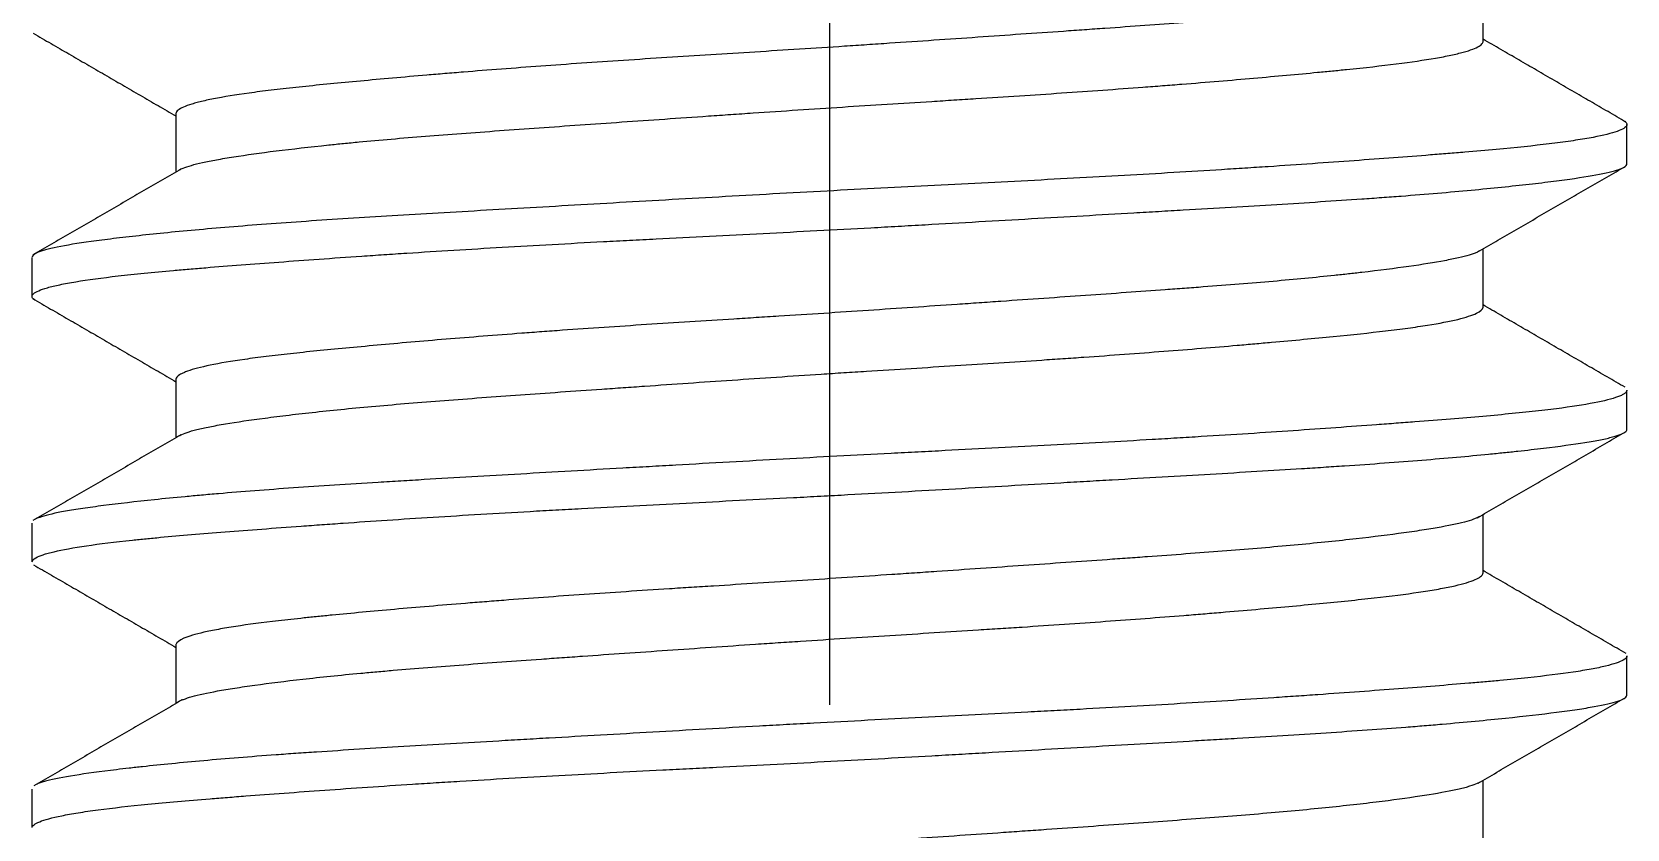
# Model space of a CAD drawing. Extents: x 828 to 1855, y 0 to 752.
# Drawn here: x 1091.07 to 1097.07, y 197.42 to 200.42 of the extents above; entities that cross this region are included whole.
import ezdxf

# ---------------------------------------------------------------- set-up
doc = ezdxf.new("R2010")
doc.units = 0
doc.header["$LTSCALE"] = 10
doc.header["$MEASUREMENT"] = 0
doc.linetypes.add('CENTER', pattern=[2, 1.25, -0.25, 0.25, -0.25])
doc.layers.add('1', color=7, linetype='CONTINUOUS')

msp = doc.modelspace()

# ---------------------------------------------------------------- linework, layer by layer
at = {"layer": '1', "color": 1, "linetype": 'CENTER', "lineweight": -3}
msp.add_line((1094.0736, 290.3893), (1094.0736, 187.6108), dxfattribs=at)
at = {"layer": '1', "color": 7, "linetype": 'Continuous', "lineweight": -3}
for p, q in [((1096.5321, 200.3859), (1096.5321, 200.6055)), ((1091.6151, 200.1144), (1091.6151, 199.8947)), ((1097.0736, 199.9274), (1097.0736, 200.0734)), ((1096.5321, 199.3854), (1096.5321, 199.6055)), ((1091.0736, 199.5727), (1091.0736, 199.4267)), ((1091.6151, 199.1148), (1091.6151, 198.8947)), ((1097.0736, 198.9274), (1097.0736, 199.0726)), ((1091.0736, 198.5734), (1091.0736, 198.4276)), ((1096.5321, 198.386), (1096.5321, 198.6055)), ((1091.6151, 198.1141), (1091.6151, 197.8946)), ((1097.0736, 197.9269), (1097.0736, 198.0729)), ((1091.0736, 197.5725), (1091.0736, 197.4271)), ((1096.5321, 197.3854), (1096.5321, 197.6055))]:
    msp.add_line(p, q, dxfattribs=at)
for points, knots in [([(1096.5204, 200.5988), (1096.5198, 200.5983), (1096.5162, 200.5961), (1096.5119, 200.594), (1096.504, 200.5905), (1096.4996, 200.5887), (1096.4749, 200.5799), (1096.4476, 200.573), (1096.3788, 200.5588), (1096.3372, 200.5517), (1096.276, 200.5425), (1096.2633, 200.5406), (1096.237, 200.5369), (1096.2234, 200.535), (1096.1812, 200.5294), (1096.1516, 200.5256), (1096.0582, 200.5143), (1095.99, 200.5068), (1095.8786, 200.4956), (1095.84, 200.4919), (1095.7798, 200.4864), (1095.7593, 200.4846), (1095.7176, 200.481), (1095.6964, 200.4792), (1095.5889, 200.4703), (1095.4087, 200.4564), (1095.2123, 200.4423), (1095.0844, 200.4333), (1095.0585, 200.4314), (1095.0063, 200.4278), (1094.98, 200.4259), (1094.9007, 200.4204), (1094.8474, 200.4167), (1094.6864, 200.4055), (1094.5773, 200.3979), (1094.4113, 200.3865), (1094.3276, 200.3809), (1094.243, 200.3752), (1094.1863, 200.3714), (1094.158, 200.3695), (1094.0166, 200.3603), (1093.9045, 200.3532), (1093.682, 200.3392), (1093.5716, 200.3323), (1093.4074, 200.3218), (1093.3528, 200.3182), (1093.2455, 200.3111), (1093.1927, 200.3075), (1093.037, 200.2967), (1092.9365, 200.2893), (1092.7909, 200.2781), (1092.7432, 200.2744), (1092.673, 200.2687), (1092.6498, 200.2668), (1092.6039, 200.263), (1092.5813, 200.2611), (1092.4701, 200.2516), (1092.3868, 200.2441), (1092.2308, 200.2297), (1092.1583, 200.2227), (1092.0746, 200.2139), (1092.0582, 200.2121), (1092.0263, 200.2086), (1092.0108, 200.2068), (1091.9655, 200.2015), (1091.9371, 200.198), (1091.8572, 200.1874), (1091.8108, 200.1802), (1091.7517, 200.1692), (1091.7337, 200.1655), (1091.7095, 200.1598), (1091.7018, 200.1579), (1091.6875, 200.1541), (1091.6809, 200.1522), (1091.65, 200.1427), (1091.6331, 200.1351), (1091.6183, 200.1232), (1091.6154, 200.1189), (1091.6152, 200.1146)], [0, 0, 0, 0, 0.002708, 0.013998, 0.013998, 0.025287, 0.025287, 0.070446, 0.070446, 0.115605, 0.115605, 0.126895, 0.126895, 0.138185, 0.138185, 0.160764, 0.160764, 0.205923, 0.205923, 0.228503, 0.228503, 0.239792, 0.239792, 0.251082, 0.251082, 0.296241, 0.3414, 0.3414, 0.35269, 0.35269, 0.363979, 0.363979, 0.386559, 0.386559, 0.431718, 0.431718, 0.454297, 0.465587, 0.465587, 0.476877, 0.476877, 0.522036, 0.522036, 0.567194, 0.567194, 0.589774, 0.589774, 0.612353, 0.612353, 0.657512, 0.657512, 0.680092, 0.680092, 0.691381, 0.691381, 0.702671, 0.702671, 0.74783, 0.74783, 0.792989, 0.792989, 0.804279, 0.804279, 0.815569, 0.815569, 0.838148, 0.838148, 0.883307, 0.883307, 0.905886, 0.905886, 0.917176, 0.917176, 0.928466, 0.928466, 0.973625, 0.973625, 1, 1, 1, 1]), ([(1091.6291, 199.9028), (1091.6328, 199.905), (1091.6373, 199.9071), (1091.6593, 199.9163), (1091.6835, 199.9232), (1091.731, 199.9337), (1091.7575, 199.939), (1091.7884, 199.9445), (1091.8099, 199.9481), (1091.8211, 199.95), (1091.8793, 199.9591), (1091.9857, 199.974), (1092.1176, 199.9891), (1092.2083, 199.9985), (1092.2269, 200.0004), (1092.2648, 200.0041), (1092.2842, 200.006), (1092.343, 200.0116), (1092.3835, 200.0152), (1092.5085, 200.0259), (1092.5965, 200.0328), (1092.7356, 200.0433), (1092.7831, 200.0468), (1092.8807, 200.0539), (1092.9308, 200.0575), (1093.0827, 200.0683), (1093.2902, 200.0828), (1093.5073, 200.0979), (1093.6462, 200.1074), (1093.6741, 200.1094), (1093.7302, 200.1132), (1093.7583, 200.1151), (1093.8424, 200.1208), (1093.8984, 200.1246), (1094.0665, 200.1357), (1094.1785, 200.1429), (1094.3463, 200.1535), (1094.4022, 200.157), (1094.486, 200.1622), (1094.514, 200.164), (1094.5697, 200.1675), (1094.5973, 200.1692), (1094.7348, 200.178), (1094.8422, 200.185), (1095.0515, 200.1993), (1095.1536, 200.2066), (1095.2778, 200.216), (1095.3025, 200.2178), (1095.3512, 200.2216), (1095.3753, 200.2235), (1095.4465, 200.2292), (1095.4928, 200.2329), (1095.6279, 200.2442), (1095.7131, 200.2517), (1095.8335, 200.2627), (1095.8724, 200.2663), (1095.9289, 200.2717), (1095.9475, 200.2735), (1095.9836, 200.2771), (1096.0013, 200.2788), (1096.0875, 200.2876), (1096.1498, 200.2946), (1096.2614, 200.3087), (1096.3106, 200.3158), (1096.3637, 200.325), (1096.3739, 200.3269), (1096.3933, 200.3306), (1096.4025, 200.3325), (1096.4287, 200.3381), (1096.4442, 200.3418), (1096.4852, 200.3531), (1096.5051, 200.3607), (1096.5235, 200.372), (1096.5278, 200.3758), (1096.5313, 200.3814), (1096.5319, 200.3833), (1096.5322, 200.3857), (1096.5322, 200.3863), (1096.5321, 200.3869)], [0, 0, 0, 0, 0.01409, 0.01409, 0.059249, 0.059249, 0.081828, 0.093118, 0.093118, 0.104407, 0.104407, 0.149566, 0.194725, 0.194725, 0.206015, 0.206015, 0.217305, 0.217305, 0.239884, 0.239884, 0.285043, 0.285043, 0.307623, 0.307623, 0.330202, 0.330202, 0.375361, 0.42052, 0.42052, 0.43181, 0.43181, 0.4431, 0.4431, 0.465679, 0.465679, 0.510838, 0.510838, 0.533417, 0.533417, 0.544707, 0.544707, 0.555997, 0.555997, 0.601156, 0.601156, 0.646315, 0.646315, 0.657605, 0.657605, 0.668894, 0.668894, 0.691474, 0.691474, 0.736633, 0.736633, 0.759212, 0.759212, 0.770502, 0.770502, 0.781792, 0.781792, 0.826951, 0.826951, 0.87211, 0.87211, 0.883399, 0.883399, 0.894689, 0.894689, 0.917269, 0.917269, 0.962427, 0.962427, 0.985007, 0.985007, 0.996297, 0.996297, 1, 1, 1, 1]), ([(1097.0603, 200.0882), (1097.0664, 200.0849), (1097.0704, 200.0816), (1097.0733, 200.0764), (1097.0738, 200.0746), (1097.0735, 200.0709), (1097.0727, 200.0691), (1097.0662, 200.0599), (1097.0518, 200.0523), (1097.005, 200.0372), (1096.9726, 200.0297), (1096.9205, 200.0203), (1096.9095, 200.0185), (1096.8864, 200.0148), (1096.8504, 200.0093), (1096.8097, 200.0039), (1096.7222, 199.9933), (1096.6559, 199.9864), (1096.5441, 199.9761), (1096.5048, 199.9726), (1096.4427, 199.9674), (1096.4216, 199.9657), (1096.3785, 199.9622), (1096.3565, 199.9605), (1096.2449, 199.9517), (1096.1493, 199.9446), (1095.9457, 199.9297), (1095.8377, 199.9222), (1095.6947, 199.9127), (1095.6658, 199.9108), (1095.6076, 199.9071), (1095.5196, 199.9015), (1095.4295, 199.896), (1095.2466, 199.8851), (1095.121, 199.878), (1094.9271, 199.8676), (1094.8615, 199.8641), (1094.7285, 199.8572), (1094.6617, 199.8538), (1094.4611, 199.8435), (1094.3266, 199.8367), (1094.0564, 199.8227), (1093.9207, 199.8153), (1093.6479, 199.8001), (1093.514, 199.7925), (1093.2509, 199.7775), (1093.1218, 199.77), (1092.9317, 199.7591), (1092.8689, 199.7555), (1092.7447, 199.7483), (1092.6839, 199.7448), (1092.5055, 199.7343), (1092.3919, 199.7275), (1092.2291, 199.7172), (1092.1762, 199.7138), (1092.0729, 199.7068), (1092.0225, 199.7033), (1091.8758, 199.6924), (1091.7856, 199.6849), (1091.62, 199.67), (1091.5445, 199.6625), (1091.4595, 199.6532), (1091.443, 199.6513), (1091.4109, 199.6476), (1091.3953, 199.6457), (1091.35, 199.6402), (1091.3222, 199.6366), (1091.2451, 199.6259), (1091.2026, 199.619), (1091.1519, 199.6087), (1091.1372, 199.6053), (1091.1185, 199.6002), (1091.1128, 199.5985), (1091.1026, 199.595), (1091.098, 199.5933), (1091.0808, 199.5858), (1091.074, 199.58), (1091.0737, 199.574)], [0, 0, 0, 0, 0.019993, 0.019993, 0.030493, 0.030493, 0.040994, 0.040994, 0.082997, 0.082997, 0.124999, 0.124999, 0.1355, 0.1355, 0.146001, 0.167002, 0.167002, 0.209005, 0.209005, 0.230006, 0.230006, 0.240507, 0.240507, 0.251007, 0.251007, 0.29301, 0.29301, 0.335012, 0.335012, 0.345513, 0.345513, 0.356014, 0.377015, 0.377015, 0.419018, 0.419018, 0.440019, 0.440019, 0.46102, 0.46102, 0.503023, 0.503023, 0.545026, 0.545026, 0.587028, 0.587028, 0.629031, 0.629031, 0.650032, 0.650032, 0.671033, 0.671033, 0.713036, 0.713036, 0.734037, 0.734037, 0.755039, 0.755039, 0.797041, 0.797041, 0.839044, 0.839044, 0.849545, 0.849545, 0.860045, 0.860045, 0.881047, 0.881047, 0.923049, 0.923049, 0.944051, 0.944051, 0.954551, 0.954551, 0.965052, 0.965052, 1, 1, 1, 1]), ([(1091.0839, 199.4137), (1091.0832, 199.4142), (1091.0825, 199.4146), (1091.0794, 199.4168), (1091.0774, 199.4186), (1091.0747, 199.4221), (1091.0739, 199.4239), (1091.0733, 199.4293), (1091.0752, 199.433), (1091.0879, 199.4442), (1091.1054, 199.4518), (1091.1452, 199.4631), (1091.1607, 199.4669), (1091.1875, 199.4725), (1091.1969, 199.4744), (1091.217, 199.4781), (1091.2277, 199.48), (1091.2837, 199.4893), (1091.3369, 199.4964), (1091.4591, 199.5105), (1091.5283, 199.5173), (1091.6248, 199.5259), (1091.6447, 199.5277), (1091.6854, 199.5311), (1091.7063, 199.5329), (1091.7702, 199.5381), (1091.8145, 199.5416), (1091.9519, 199.5521), (1092.0497, 199.5594), (1092.2055, 199.5706), (1092.259, 199.5744), (1092.3416, 199.58), (1092.3695, 199.5819), (1092.4261, 199.5857), (1092.4549, 199.5876), (1092.5999, 199.597), (1092.7196, 199.6044), (1092.9661, 199.6188), (1093.0929, 199.6258), (1093.2559, 199.6344), (1093.2888, 199.6362), (1093.3549, 199.6396), (1093.3882, 199.6414), (1093.4884, 199.6465), (1093.5553, 199.65), (1093.7565, 199.6602), (1093.8912, 199.667), (1094.0941, 199.6777), (1094.1618, 199.6814), (1094.2637, 199.6869), (1094.2976, 199.6888), (1094.3657, 199.6926), (1094.3998, 199.6945), (1094.5695, 199.704), (1094.7027, 199.7116), (1094.9641, 199.7266), (1095.0924, 199.7339), (1095.2495, 199.743), (1095.2808, 199.7448), (1095.343, 199.7484), (1095.374, 199.7502), (1095.466, 199.7555), (1095.5259, 199.759), (1095.7016, 199.7694), (1095.8135, 199.7762), (1095.9735, 199.7865), (1096.0255, 199.79), (1096.1014, 199.7953), (1096.1264, 199.797), (1096.1757, 199.8006), (1096.2001, 199.8024), (1096.3192, 199.8116), (1096.4069, 199.8191), (1096.5674, 199.8341), (1096.6402, 199.8416), (1096.7219, 199.8509), (1096.7377, 199.8527), (1096.7684, 199.8564), (1096.7834, 199.8582), (1096.8263, 199.8637), (1096.8527, 199.8673), (1096.9251, 199.8779), (1096.9646, 199.8848), (1097.0107, 199.895), (1097.0238, 199.8984), (1097.0402, 199.9035), (1097.0451, 199.9053), (1097.0538, 199.9087), (1097.0576, 199.9105), (1097.0693, 199.9169), (1097.0736, 199.9217), (1097.0736, 199.9266)], [0, 0, 0, 0, 0.002696, 0.002696, 0.013225, 0.013225, 0.023754, 0.023754, 0.044812, 0.044812, 0.086928, 0.086928, 0.107986, 0.107986, 0.118515, 0.118515, 0.129044, 0.129044, 0.17116, 0.17116, 0.213276, 0.213276, 0.223805, 0.223805, 0.234334, 0.234334, 0.255391, 0.255391, 0.297507, 0.297507, 0.318565, 0.318565, 0.329094, 0.329094, 0.339623, 0.339623, 0.381739, 0.381739, 0.423855, 0.423855, 0.434384, 0.434384, 0.444913, 0.444913, 0.465971, 0.465971, 0.508087, 0.508087, 0.529145, 0.529145, 0.539674, 0.539674, 0.550203, 0.550203, 0.592319, 0.592319, 0.634435, 0.634435, 0.644964, 0.644964, 0.655493, 0.655493, 0.676551, 0.676551, 0.718666, 0.718666, 0.739724, 0.739724, 0.750253, 0.750253, 0.760782, 0.760782, 0.802898, 0.802898, 0.845014, 0.845014, 0.855543, 0.855543, 0.866072, 0.866072, 0.88713, 0.88713, 0.929246, 0.929246, 0.950304, 0.950304, 0.960833, 0.960833, 0.971362, 0.971362, 1, 1, 1, 1]), ([(1096.5183, 199.5974), (1096.5096, 199.5923), (1096.4967, 199.5872), (1096.4682, 199.5786), (1096.4548, 199.5751), (1096.4317, 199.5698), (1096.4235, 199.568), (1096.4062, 199.5644), (1096.3971, 199.5627), (1096.3494, 199.5537), (1096.2592, 199.5392), (1096.1419, 199.5242), (1096.0599, 199.5147), (1096.043, 199.5128), (1096.0085, 199.509), (1095.991, 199.5071), (1095.9372, 199.5014), (1095.9, 199.4977), (1095.7846, 199.4866), (1095.7023, 199.4795), (1095.571, 199.469), (1095.5259, 199.4655), (1095.4563, 199.4602), (1095.4327, 199.4584), (1095.3851, 199.4549), (1095.3611, 199.4531), (1095.2401, 199.4443), (1095.1402, 199.4372), (1094.9341, 199.4227), (1094.828, 199.4153), (1094.6913, 199.4058), (1094.6638, 199.4039), (1094.6087, 199.4001), (1094.5811, 199.3982), (1094.4982, 199.3925), (1094.4427, 199.3887), (1094.276, 199.3774), (1094.1642, 199.3699), (1093.9956, 199.359), (1093.9392, 199.3554), (1093.8544, 199.35), (1093.8261, 199.3483), (1093.7699, 199.3447), (1093.7419, 199.343), (1093.6025, 199.3342), (1093.493, 199.3273), (1093.2779, 199.3133), (1093.1723, 199.3062), (1093.0429, 199.297), (1093.0172, 199.2951), (1092.9664, 199.2914), (1092.9413, 199.2896), (1092.8668, 199.284), (1092.8182, 199.2803), (1092.6757, 199.269), (1092.5849, 199.2615), (1092.4554, 199.2502), (1092.4132, 199.2465), (1092.3313, 199.239), (1092.2919, 199.2354), (1092.1783, 199.2247), (1092.1088, 199.2177), (1092.0138, 199.2072), (1091.9686, 199.202), (1091.927, 199.1967), (1091.9, 199.1931), (1091.8869, 199.1913), (1091.8235, 199.1823), (1091.7803, 199.175), (1091.7086, 199.1602), (1091.6801, 199.1527), (1091.6536, 199.1432), (1091.6488, 199.1412), (1091.6401, 199.1374), (1091.6362, 199.1355), (1091.626, 199.1298), (1091.6212, 199.126), (1091.6164, 199.1197), (1091.6153, 199.1172), (1091.6152, 199.1147)], [0, 0, 0, 0, 0.033331, 0.033331, 0.055976, 0.055976, 0.067298, 0.067298, 0.078621, 0.078621, 0.123911, 0.1692, 0.1692, 0.180523, 0.180523, 0.191845, 0.191845, 0.21449, 0.21449, 0.25978, 0.25978, 0.282425, 0.282425, 0.293747, 0.293747, 0.30507, 0.30507, 0.350359, 0.350359, 0.395649, 0.395649, 0.406972, 0.406972, 0.418294, 0.418294, 0.440939, 0.440939, 0.486229, 0.486229, 0.508874, 0.508874, 0.520196, 0.520196, 0.531518, 0.531518, 0.576808, 0.576808, 0.622098, 0.622098, 0.63342, 0.63342, 0.644743, 0.644743, 0.667388, 0.667388, 0.712677, 0.712677, 0.735322, 0.735322, 0.757967, 0.757967, 0.803257, 0.803257, 0.825902, 0.837224, 0.837224, 0.848547, 0.848547, 0.893836, 0.893836, 0.939126, 0.939126, 0.950449, 0.950449, 0.961771, 0.961771, 0.984416, 0.984416, 1, 1, 1, 1]), ([(1091.6292, 198.9028), (1091.6301, 198.9033), (1091.631, 198.9038), (1091.645, 198.9113), (1091.6656, 198.9182), (1091.7013, 198.9271), (1091.7089, 198.9288), (1091.725, 198.9324), (1091.7335, 198.9342), (1091.7603, 198.9395), (1091.78, 198.9431), (1091.8441, 198.9539), (1091.8939, 198.9612), (1091.9789, 198.9724), (1092.0091, 198.9762), (1092.0729, 198.9838), (1092.1063, 198.9876), (1092.2107, 198.999), (1092.2858, 199.0064), (1092.4068, 199.0172), (1092.4485, 199.0208), (1092.5347, 199.0278), (1092.5792, 199.0314), (1092.7168, 199.042), (1092.8121, 199.049), (1093.0095, 199.0631), (1093.1116, 199.0703), (1093.2436, 199.0796), (1093.2702, 199.0814), (1093.3239, 199.0852), (1093.351, 199.087), (1093.4326, 199.0927), (1093.4872, 199.0965), (1093.6519, 199.1079), (1093.7626, 199.1154), (1093.9302, 199.1267), (1093.9863, 199.1304), (1094.0708, 199.1359), (1094.099, 199.1378), (1094.1556, 199.1414), (1094.184, 199.1432), (1094.3255, 199.1522), (1094.437, 199.1591), (1094.6568, 199.173), (1094.7652, 199.18), (1094.8985, 199.1889), (1094.9251, 199.1907), (1094.978, 199.1943), (1095.0044, 199.1961), (1095.0826, 199.2016), (1095.1337, 199.2053), (1095.2841, 199.2163), (1095.3803, 199.2238), (1095.5186, 199.2351), (1095.5863, 199.2407), (1095.6516, 199.2464), (1095.6947, 199.2502), (1095.7159, 199.2521), (1095.8201, 199.2614), (1095.8973, 199.2686), (1096.04, 199.2826), (1096.1055, 199.2896), (1096.1797, 199.2984), (1096.1942, 199.3002), (1096.2223, 199.3037), (1096.236, 199.3055), (1096.2755, 199.3109), (1096.3, 199.3145), (1096.368, 199.3254), (1096.4061, 199.3327), (1096.4525, 199.3439), (1096.4661, 199.3477), (1096.4897, 199.3553), (1096.4997, 199.3592), (1096.5235, 199.3706), (1096.5316, 199.3782), (1096.5322, 199.386), (1096.5321, 199.3865), (1096.5321, 199.387)], [0, 0, 0, 0, 0.003252, 0.003252, 0.048411, 0.048411, 0.0597, 0.0597, 0.07099, 0.07099, 0.093569, 0.093569, 0.138728, 0.138728, 0.161308, 0.161308, 0.183887, 0.183887, 0.229046, 0.229046, 0.251626, 0.251626, 0.274205, 0.274205, 0.319364, 0.319364, 0.364523, 0.364523, 0.375813, 0.375813, 0.387103, 0.387103, 0.409682, 0.409682, 0.454841, 0.454841, 0.477421, 0.477421, 0.48871, 0.48871, 0.5, 0.5, 0.545159, 0.545159, 0.590318, 0.590318, 0.601608, 0.601608, 0.612898, 0.612898, 0.635477, 0.635477, 0.680636, 0.680636, 0.703216, 0.714505, 0.714505, 0.725795, 0.725795, 0.770954, 0.770954, 0.816113, 0.816113, 0.827403, 0.827403, 0.838693, 0.838693, 0.861272, 0.861272, 0.906431, 0.906431, 0.92901, 0.92901, 0.95159, 0.95159, 0.996749, 0.996749, 1, 1, 1, 1]), ([(1097.0736, 199.0735), (1097.0737, 199.0699), (1097.0714, 199.0662), (1097.0645, 199.0606), (1097.0616, 199.0588), (1097.0547, 199.055), (1097.0506, 199.053), (1097.0275, 199.0435), (1097, 199.0359), (1096.9275, 199.021), (1096.8826, 199.0137), (1096.8152, 199.0047), (1096.8012, 199.0029), (1096.772, 198.9993), (1096.7568, 198.9975), (1096.7099, 198.9922), (1096.6768, 198.9887), (1096.5717, 198.9784), (1096.4941, 198.9716), (1096.3667, 198.9612), (1096.3224, 198.9578), (1096.253, 198.9524), (1096.2295, 198.9507), (1096.1813, 198.947), (1096.1568, 198.9452), (1096.0326, 198.936), (1095.8232, 198.9209), (1095.5929, 198.906), (1095.4423, 198.8968), (1095.4119, 198.8949), (1095.3503, 198.8912), (1095.3192, 198.8894), (1095.2256, 198.884), (1095.1625, 198.8804), (1094.9715, 198.8699), (1094.8417, 198.863), (1094.6432, 198.8528), (1094.5765, 198.8494), (1094.4754, 198.8442), (1094.4415, 198.8425), (1094.3735, 198.8391), (1094.3393, 198.8373), (1094.1692, 198.8286), (1094.0338, 198.8214), (1093.764, 198.8066), (1093.6297, 198.7991), (1093.4626, 198.7895), (1093.4292, 198.7876), (1093.3626, 198.7838), (1093.3293, 198.7819), (1093.2305, 198.7763), (1093.1655, 198.7726), (1092.9733, 198.7615), (1092.8488, 198.7544), (1092.6673, 198.7438), (1092.6076, 198.7403), (1092.5196, 198.7351), (1092.4905, 198.7333), (1092.4327, 198.7299), (1092.4042, 198.7281), (1092.2636, 198.7195), (1092.1574, 198.7127), (1091.9573, 198.6987), (1091.8634, 198.6914), (1091.7538, 198.682), (1091.7323, 198.6801), (1091.6901, 198.6763), (1091.6695, 198.6744), (1091.6092, 198.6688), (1091.5711, 198.665), (1091.4629, 198.6538), (1091.3988, 198.6464), (1091.3147, 198.6356), (1091.2887, 198.632), (1091.2408, 198.6249), (1091.2189, 198.6214), (1091.1603, 198.6109), (1091.1166, 198.601), (1091.0922, 198.5911), (1091.0864, 198.5879)], [0, 0, 0, 0, 0.022258, 0.022258, 0.033387, 0.033387, 0.044516, 0.044516, 0.089031, 0.089031, 0.133547, 0.133547, 0.144676, 0.144676, 0.155805, 0.155805, 0.178063, 0.178063, 0.222578, 0.222578, 0.244836, 0.244836, 0.255965, 0.255965, 0.267094, 0.267094, 0.31161, 0.356125, 0.356125, 0.367254, 0.367254, 0.378383, 0.378383, 0.400641, 0.400641, 0.445157, 0.445157, 0.467414, 0.467414, 0.478543, 0.478543, 0.489672, 0.489672, 0.534188, 0.534188, 0.578703, 0.578703, 0.589832, 0.589832, 0.600961, 0.600961, 0.623219, 0.623219, 0.667735, 0.667735, 0.689993, 0.689993, 0.701122, 0.701122, 0.71225, 0.71225, 0.756766, 0.756766, 0.801282, 0.801282, 0.812411, 0.812411, 0.82354, 0.82354, 0.845797, 0.845797, 0.890313, 0.890313, 0.912571, 0.912571, 0.934829, 0.934829, 0.979344, 1, 1, 1, 1]), ([(1091.0737, 198.4276), (1091.0742, 198.4326), (1091.0792, 198.4378), (1091.0954, 198.4468), (1091.1045, 198.4506), (1091.1216, 198.4563), (1091.1279, 198.4582), (1091.1416, 198.462), (1091.149, 198.4639), (1091.1889, 198.4734), (1091.27, 198.4882), (1091.3852, 198.5023), (1091.4681, 198.5111), (1091.4853, 198.5129), (1091.5206, 198.5163), (1091.5748, 198.5216), (1091.6331, 198.5267), (1091.7549, 198.537), (1091.8431, 198.5438), (1091.9859, 198.5546), (1092.0353, 198.5583), (1092.112, 198.5639), (1092.1381, 198.5658), (1092.1908, 198.5695), (1092.2175, 198.5714), (1092.3524, 198.5809), (1092.5776, 198.5959), (1092.8213, 198.6104), (1092.9796, 198.6194), (1093.0116, 198.6212), (1093.0759, 198.6248), (1093.1725, 198.63), (1093.2702, 198.6352), (1093.467, 198.6455), (1093.5999, 198.6522), (1093.802, 198.6625), (1093.8698, 198.666), (1093.9722, 198.6713), (1094.0065, 198.6731), (1094.0749, 198.6767), (1094.109, 198.6785), (1094.279, 198.6877), (1094.4137, 198.6952), (1094.6805, 198.7103), (1094.8127, 198.7179), (1094.9762, 198.7273), (1095.0089, 198.7291), (1095.0735, 198.7329), (1095.1697, 198.7384), (1095.2635, 198.7438), (1095.4479, 198.7545), (1095.5667, 198.7614), (1095.7385, 198.7717), (1095.7947, 198.7751), (1095.8773, 198.7803), (1095.9046, 198.7821), (1095.9583, 198.7856), (1095.9847, 198.7873), (1096.1145, 198.796), (1096.2116, 198.8031), (1096.3926, 198.8178), (1096.4764, 198.8254), (1096.5726, 198.8348), (1096.5914, 198.8367), (1096.6279, 198.8405), (1096.681, 198.8461), (1096.7293, 198.8517), (1096.8197, 198.8626), (1096.8716, 198.8697), (1096.9369, 198.8802), (1096.9566, 198.8837), (1096.9828, 198.8889), (1096.991, 198.8906), (1097.0062, 198.894), (1097.0132, 198.8958), (1097.0453, 198.9043), (1097.0617, 198.9111), (1097.0726, 198.9213), (1097.0741, 198.9247), (1097.0735, 198.9281)], [0, 0, 0, 0, 0.030042, 0.030042, 0.051623, 0.051623, 0.062414, 0.062414, 0.073205, 0.073205, 0.116368, 0.159531, 0.159531, 0.170321, 0.170321, 0.181112, 0.202694, 0.202694, 0.245857, 0.245857, 0.267438, 0.267438, 0.278229, 0.278229, 0.28902, 0.28902, 0.332183, 0.375346, 0.375346, 0.386137, 0.386137, 0.396927, 0.418509, 0.418509, 0.461672, 0.461672, 0.483253, 0.483253, 0.494044, 0.494044, 0.504835, 0.504835, 0.547998, 0.547998, 0.591161, 0.591161, 0.601952, 0.601952, 0.612742, 0.634324, 0.634324, 0.677487, 0.677487, 0.699068, 0.699068, 0.709859, 0.709859, 0.72065, 0.72065, 0.763813, 0.763813, 0.806976, 0.806976, 0.817767, 0.817767, 0.828558, 0.850139, 0.850139, 0.893302, 0.893302, 0.914884, 0.914884, 0.925674, 0.925674, 0.936465, 0.936465, 0.979628, 0.979628, 1, 1, 1, 1]), ([(1096.5185, 198.5976), (1096.5158, 198.596), (1096.5127, 198.5944), (1096.5054, 198.591), (1096.5011, 198.5893), (1096.4867, 198.5841), (1096.4753, 198.5806), (1096.4354, 198.5701), (1096.4014, 198.5631), (1096.3394, 198.5523), (1096.3169, 198.5486), (1096.268, 198.5412), (1096.2419, 198.5375), (1096.1588, 198.5263), (1096.0971, 198.5188), (1095.9953, 198.5075), (1095.9598, 198.5038), (1095.8856, 198.4963), (1095.8469, 198.4925), (1095.7261, 198.4815), (1095.641, 198.4745), (1095.4619, 198.4605), (1095.368, 198.4536), (1095.2449, 198.4447), (1095.22, 198.4429), (1095.1697, 198.4393), (1095.1442, 198.4375), (1095.0672, 198.432), (1095.0153, 198.4284), (1094.8581, 198.4174), (1094.7511, 198.4099), (1094.5876, 198.3986), (1094.505, 198.393), (1094.4212, 198.3872), (1094.3651, 198.3834), (1094.3369, 198.3815), (1094.1959, 198.372), (1094.0835, 198.3646), (1093.8597, 198.3503), (1093.7482, 198.3434), (1093.6095, 198.3347), (1093.5818, 198.3329), (1093.5264, 198.3294), (1093.4987, 198.3276), (1093.4163, 198.3223), (1093.3622, 198.3188), (1093.202, 198.3082), (1093.0982, 198.301), (1092.947, 198.29), (1092.8725, 198.2845), (1092.7997, 198.2788), (1092.7516, 198.275), (1092.7277, 198.2731), (1092.6102, 198.2636), (1092.5215, 198.2561), (1092.3543, 198.2412), (1092.2759, 198.234), (1092.1843, 198.2251), (1092.1663, 198.2233), (1092.131, 198.2198), (1092.1137, 198.218), (1092.0633, 198.2127), (1092.0314, 198.2092), (1091.9408, 198.1987), (1091.8872, 198.1917), (1091.8168, 198.1809), (1091.795, 198.1772), (1091.755, 198.1698), (1091.7366, 198.1661), (1091.6876, 198.1548), (1091.6377, 198.1397), (1091.6178, 198.1245), (1091.6154, 198.1164), (1091.6152, 198.1156), (1091.6152, 198.1148)], [0, 0, 0, 0, 0.010233, 0.010233, 0.021556, 0.021556, 0.044201, 0.044201, 0.089491, 0.089491, 0.112136, 0.112136, 0.13478, 0.13478, 0.18007, 0.18007, 0.202715, 0.202715, 0.22536, 0.22536, 0.27065, 0.27065, 0.31594, 0.31594, 0.327262, 0.327262, 0.338585, 0.338585, 0.36123, 0.36123, 0.406519, 0.406519, 0.429164, 0.440487, 0.440487, 0.451809, 0.451809, 0.497099, 0.497099, 0.542389, 0.542389, 0.553711, 0.553711, 0.565034, 0.565034, 0.587679, 0.587679, 0.632968, 0.632968, 0.655613, 0.666936, 0.666936, 0.678258, 0.678258, 0.723548, 0.723548, 0.768838, 0.768838, 0.78016, 0.78016, 0.791483, 0.791483, 0.814128, 0.814128, 0.859418, 0.859418, 0.882062, 0.882062, 0.904707, 0.904707, 0.949997, 0.995287, 0.995287, 1, 1, 1, 1]), ([(1091.6344, 197.9056), (1091.6373, 197.9071), (1091.6405, 197.9085), (1091.6527, 197.9134), (1091.6633, 197.9169), (1091.7004, 197.9274), (1091.7325, 197.9344), (1091.7916, 197.9451), (1091.8132, 197.9487), (1091.8484, 197.9542), (1091.8606, 197.9561), (1091.8859, 197.9598), (1091.8989, 197.9617), (1091.9662, 197.971), (1092.0866, 197.986), (1092.2315, 198.0011), (1092.33, 198.0103), (1092.3501, 198.0121), (1092.3911, 198.0158), (1092.4118, 198.0176), (1092.4748, 198.023), (1092.518, 198.0265), (1092.6507, 198.037), (1092.7435, 198.0439), (1092.8893, 198.0545), (1092.939, 198.0581), (1093.0152, 198.0635), (1093.041, 198.0653), (1093.0927, 198.069), (1093.1186, 198.0708), (1093.2492, 198.08), (1093.3557, 198.0874), (1093.5726, 198.1024), (1093.6831, 198.11), (1093.8238, 198.1195), (1093.8521, 198.1215), (1093.9085, 198.1252), (1093.9367, 198.1271), (1094.0212, 198.1327), (1094.0774, 198.1364), (1094.2455, 198.1472), (1094.357, 198.1541), (1094.5235, 198.1646), (1094.5788, 198.1681), (1094.6617, 198.1734), (1094.6892, 198.1751), (1094.7438, 198.1787), (1094.771, 198.1804), (1094.9056, 198.1893), (1095.0102, 198.1964), (1095.2132, 198.211), (1095.3117, 198.2184), (1095.4309, 198.2279), (1095.4544, 198.2298), (1095.5008, 198.2336), (1095.5237, 198.2355), (1095.5913, 198.2412), (1095.6351, 198.245), (1095.7625, 198.2562), (1095.8422, 198.2634), (1095.9539, 198.2741), (1095.9898, 198.2777), (1096.059, 198.2847), (1096.0918, 198.2883), (1096.1851, 198.2988), (1096.2404, 198.3058), (1096.3133, 198.3165), (1096.3472, 198.322), (1096.3772, 198.3275), (1096.3964, 198.3312), (1096.4055, 198.3331), (1096.4489, 198.3425), (1096.4758, 198.3501), (1096.5145, 198.3652), (1096.5263, 198.3728), (1096.5315, 198.3821), (1096.5321, 198.3839), (1096.5322, 198.3862), (1096.5321, 198.3867), (1096.5321, 198.3871)], [0, 0, 0, 0, 0.009266, 0.009266, 0.031976, 0.031976, 0.077398, 0.077398, 0.100109, 0.100109, 0.111464, 0.111464, 0.122819, 0.122819, 0.168241, 0.213662, 0.213662, 0.225018, 0.225018, 0.236373, 0.236373, 0.259084, 0.259084, 0.304505, 0.304505, 0.327216, 0.327216, 0.338572, 0.338572, 0.349927, 0.349927, 0.395348, 0.395348, 0.44077, 0.44077, 0.452125, 0.452125, 0.463481, 0.463481, 0.486191, 0.486191, 0.531613, 0.531613, 0.554324, 0.554324, 0.565679, 0.565679, 0.577034, 0.577034, 0.622456, 0.622456, 0.667877, 0.667877, 0.679233, 0.679233, 0.690588, 0.690588, 0.713299, 0.713299, 0.758721, 0.758721, 0.781431, 0.781431, 0.804142, 0.804142, 0.849564, 0.849564, 0.872274, 0.88363, 0.88363, 0.894985, 0.894985, 0.940407, 0.940407, 0.985828, 0.985828, 0.997183, 0.997183, 1, 1, 1, 1]), ([(1097.0736, 198.0737), (1097.0738, 198.0684), (1097.069, 198.063), (1097.0463, 198.0501), (1097.0242, 198.0425), (1096.9847, 198.033), (1096.9762, 198.0311), (1096.9582, 198.0273), (1096.9295, 198.0217), (1096.896, 198.0162), (1096.8228, 198.0053), (1096.7657, 197.9982), (1096.6674, 197.9878), (1096.6325, 197.9843), (1096.577, 197.9791), (1096.5579, 197.9774), (1096.519, 197.9739), (1096.4991, 197.9722), (1096.3974, 197.9636), (1096.3093, 197.9567), (1096.12, 197.9424), (1096.0188, 197.935), (1095.8836, 197.9255), (1095.8562, 197.9236), (1095.8008, 197.9198), (1095.7169, 197.9141), (1095.6306, 197.9085), (1095.4548, 197.8974), (1095.3334, 197.8901), (1095.1451, 197.8794), (1095.0812, 197.8759), (1094.9838, 197.8706), (1094.9511, 197.8689), (1094.8855, 197.8654), (1094.8527, 197.8637), (1094.688, 197.855), (1094.555, 197.8483), (1094.2865, 197.8346), (1094.151, 197.8277), (1093.98, 197.8185), (1093.9457, 197.8166), (1093.8776, 197.8129), (1093.7757, 197.8072), (1093.6748, 197.8016), (1093.4744, 197.7902), (1093.3426, 197.7827), (1093.1477, 197.7715), (1093.0832, 197.7678), (1092.9871, 197.7623), (1092.9552, 197.7605), (1092.8922, 197.7568), (1092.8609, 197.755), (1092.7063, 197.7461), (1092.5873, 197.7392), (1092.3587, 197.7254), (1092.249, 197.7186), (1092.118, 197.7099), (1092.0921, 197.7081), (1092.0414, 197.7046), (1092.0165, 197.7028), (1091.9431, 197.6974), (1091.8959, 197.6938), (1091.7597, 197.6828), (1091.6759, 197.6752), (1091.5608, 197.6639), (1091.5242, 197.6602), (1091.4721, 197.6545), (1091.4552, 197.6527), (1091.4226, 197.649), (1091.4068, 197.6471), (1091.3307, 197.638), (1091.2785, 197.6308), (1091.1911, 197.6169), (1091.1559, 197.6101), (1091.123, 197.6014), (1091.117, 197.5997), (1091.1062, 197.5963), (1091.098, 197.5934), (1091.0915, 197.5905), (1091.0892, 197.5893)], [0, 0, 0, 0, 0.032496, 0.032496, 0.077139, 0.077139, 0.0883, 0.0883, 0.09946, 0.121782, 0.121782, 0.166425, 0.166425, 0.188746, 0.188746, 0.199907, 0.199907, 0.211068, 0.211068, 0.255711, 0.255711, 0.300353, 0.300353, 0.311514, 0.311514, 0.322675, 0.344996, 0.344996, 0.389639, 0.389639, 0.411961, 0.411961, 0.423122, 0.423122, 0.434282, 0.434282, 0.478925, 0.478925, 0.523568, 0.523568, 0.534729, 0.534729, 0.54589, 0.568211, 0.568211, 0.612854, 0.612854, 0.635176, 0.635176, 0.646336, 0.646336, 0.657497, 0.657497, 0.70214, 0.70214, 0.746783, 0.746783, 0.757944, 0.757944, 0.769104, 0.769104, 0.791426, 0.791426, 0.836069, 0.836069, 0.85839, 0.85839, 0.869551, 0.869551, 0.880712, 0.880712, 0.925355, 0.925355, 0.969998, 0.969998, 0.981158, 0.981158, 0.992319, 1, 1, 1, 1]), ([(1091.0737, 197.4278), (1091.0739, 197.4293), (1091.0746, 197.4309), (1091.0769, 197.4344), (1091.0788, 197.4363), (1091.086, 197.4419), (1091.0932, 197.4457), (1091.1213, 197.4571), (1091.1491, 197.4646), (1091.204, 197.4758), (1091.2245, 197.4795), (1091.2587, 197.485), (1091.2707, 197.4869), (1091.2958, 197.4905), (1091.3089, 197.4924), (1091.3771, 197.5014), (1091.4396, 197.5084), (1091.5799, 197.5222), (1091.6578, 197.529), (1091.7649, 197.5376), (1091.7868, 197.5394), (1091.8317, 197.5429), (1091.8546, 197.5447), (1091.9245, 197.55), (1091.9725, 197.5536), (1092.1209, 197.5646), (1092.2255, 197.5721), (1092.3909, 197.5834), (1092.4475, 197.5871), (1092.5345, 197.5927), (1092.5638, 197.5946), (1092.6233, 197.5984), (1092.6534, 197.6002), (1092.8048, 197.6095), (1092.9289, 197.6167), (1093.1832, 197.6307), (1093.3133, 197.6375), (1093.4797, 197.6461), (1093.5131, 197.6478), (1093.5804, 197.6512), (1093.6143, 197.653), (1093.7158, 197.6581), (1093.7834, 197.6616), (1093.9862, 197.672), (1094.1213, 197.6791), (1094.3239, 197.6903), (1094.3914, 197.694), (1094.4926, 197.6997), (1094.5264, 197.7016), (1094.5938, 197.7054), (1094.6276, 197.7073), (1094.795, 197.7169), (1094.9257, 197.7244), (1095.1811, 197.739), (1095.3058, 197.7462), (1095.4577, 197.755), (1095.4879, 197.7568), (1095.5478, 197.7603), (1095.5776, 197.7621), (1095.6656, 197.7673), (1095.7229, 197.7708), (1095.8901, 197.781), (1095.9959, 197.7879), (1096.1458, 197.7984), (1096.1944, 197.802), (1096.265, 197.8075), (1096.2882, 197.8093), (1096.3337, 197.8131), (1096.3561, 197.8149), (1096.4654, 197.8243), (1096.6242, 197.8394), (1096.7521, 197.8541), (1096.8222, 197.8632), (1096.8357, 197.865), (1096.8617, 197.8686), (1096.8742, 197.8704), (1096.9098, 197.8757), (1096.9312, 197.8792), (1096.9889, 197.8896), (1097.0184, 197.8964), (1097.0492, 197.9066), (1097.0572, 197.91), (1097.0658, 197.9152), (1097.0681, 197.917), (1097.0716, 197.9205), (1097.0727, 197.9223), (1097.0736, 197.9251), (1097.0737, 197.9261), (1097.0736, 197.927)], [0, 0, 0, 0, 0.009435, 0.009435, 0.020256, 0.020256, 0.041897, 0.041897, 0.08518, 0.08518, 0.106821, 0.106821, 0.117642, 0.117642, 0.128462, 0.128462, 0.171745, 0.171745, 0.215027, 0.215027, 0.225848, 0.225848, 0.236669, 0.236669, 0.25831, 0.25831, 0.301592, 0.301592, 0.323234, 0.323234, 0.334054, 0.334054, 0.344875, 0.344875, 0.388157, 0.388157, 0.43144, 0.43144, 0.44226, 0.44226, 0.453081, 0.453081, 0.474722, 0.474722, 0.518005, 0.518005, 0.539646, 0.539646, 0.550467, 0.550467, 0.561287, 0.561287, 0.60457, 0.60457, 0.647852, 0.647852, 0.658673, 0.658673, 0.669494, 0.669494, 0.691135, 0.691135, 0.734417, 0.734417, 0.756059, 0.756059, 0.766879, 0.766879, 0.7777, 0.7777, 0.820982, 0.864265, 0.864265, 0.875086, 0.875086, 0.885906, 0.885906, 0.907547, 0.907547, 0.95083, 0.95083, 0.972471, 0.972471, 0.983292, 0.983292, 0.994112, 0.994112, 1, 1, 1, 1]), ([(1096.5209, 197.5991), (1096.5179, 197.5971), (1096.5143, 197.5951), (1096.5026, 197.5897), (1096.4885, 197.5845), (1096.47, 197.5792), (1096.4567, 197.5757), (1096.4495, 197.5739), (1096.4115, 197.5651), (1096.3364, 197.5509), (1096.2334, 197.5361), (1096.1602, 197.5267), (1096.1451, 197.5248), (1096.114, 197.521), (1096.098, 197.5191), (1096.0491, 197.5134), (1096.015, 197.5096), (1095.9087, 197.4984), (1095.8322, 197.491), (1095.7091, 197.4802), (1095.6666, 197.4767), (1095.5789, 197.4696), (1095.5334, 197.4661), (1095.3947, 197.4555), (1095.2026, 197.4415), (1094.9965, 197.4271), (1094.8632, 197.4178), (1094.8363, 197.4159), (1094.7821, 197.4121), (1094.755, 197.4102), (1094.6733, 197.4046), (1094.6186, 197.4008), (1094.4537, 197.3894), (1094.3428, 197.3818), (1094.1747, 197.3706), (1094.1184, 197.3669), (1094.0335, 197.3614), (1094.0051, 197.3596), (1093.9485, 197.356), (1093.9202, 197.3542), (1093.7795, 197.3453), (1093.6685, 197.3384), (1093.4494, 197.3245), (1093.3414, 197.3175), (1093.2084, 197.3085), (1093.1818, 197.3067), (1093.1293, 197.3031), (1093.1032, 197.3013), (1093.0259, 197.2958), (1092.9753, 197.2921), (1092.8266, 197.281), (1092.7314, 197.2735), (1092.5945, 197.2622), (1092.5498, 197.2584), (1092.4843, 197.2527), (1092.4628, 197.2508), (1092.4204, 197.2471), (1092.3996, 197.2452), (1092.2975, 197.236), (1092.2218, 197.2289), (1092.0821, 197.2149), (1092.0181, 197.2079), (1091.9456, 197.199), (1091.9316, 197.1972), (1091.9043, 197.1937), (1091.8912, 197.1919), (1091.8532, 197.1865), (1091.8296, 197.1829), (1091.7644, 197.172), (1091.728, 197.1646), (1091.6844, 197.1533), (1091.6716, 197.1495), (1091.6553, 197.1438), (1091.6504, 197.1419), (1091.6414, 197.1381), (1091.6375, 197.1362), (1091.622, 197.1277), (1091.6157, 197.1212), (1091.6152, 197.1149)], [0, 0, 0, 0, 0.012642, 0.012642, 0.035221, 0.046511, 0.046511, 0.057801, 0.057801, 0.10296, 0.148118, 0.148118, 0.159408, 0.159408, 0.170698, 0.170698, 0.193277, 0.193277, 0.238436, 0.238436, 0.261016, 0.261016, 0.283595, 0.283595, 0.328754, 0.373913, 0.373913, 0.385203, 0.385203, 0.396492, 0.396492, 0.419072, 0.419072, 0.464231, 0.464231, 0.48681, 0.48681, 0.4981, 0.4981, 0.50939, 0.50939, 0.554548, 0.554548, 0.599707, 0.599707, 0.610997, 0.610997, 0.622287, 0.622287, 0.644866, 0.644866, 0.690025, 0.690025, 0.712605, 0.712605, 0.723894, 0.723894, 0.735184, 0.735184, 0.780343, 0.780343, 0.825502, 0.825502, 0.836792, 0.836792, 0.848081, 0.848081, 0.870661, 0.870661, 0.91582, 0.91582, 0.938399, 0.938399, 0.949689, 0.949689, 0.960978, 0.960978, 1, 1, 1, 1])]:
    msp.add_open_spline(points, degree=3, knots=knots, dxfattribs=at)
for points in [[(1091.0784, 200.4169), (1091.3468, 200.2613), (1091.6151, 200.1055)], [(1097.0695, 200.0829), (1096.8008, 200.2386), (1096.5321, 200.3947)], [(1091.6341, 199.9057), (1091.3555, 199.7439), (1091.0769, 199.5824)], [(1096.5101, 199.5928), (1096.7886, 199.7545), (1097.0672, 199.916)], [(1091.0764, 199.4181), (1091.3458, 199.2619), (1091.6151, 199.1055)], [(1097.0665, 199.0845), (1096.7992, 199.2394), (1096.5321, 199.3946)], [(1091.634, 198.9056), (1091.3557, 198.744), (1091.0772, 198.5826)], [(1096.5117, 198.5937), (1096.7899, 198.7552), (1097.0682, 198.9165)], [(1091.0794, 198.4163), (1091.3474, 198.2611), (1091.6151, 198.1055)], [(1097.07, 198.0826), (1096.801, 198.2385), (1096.5321, 198.3947)], [(1091.6375, 197.9076), (1091.3593, 197.7459), (1091.0808, 197.5845)], [(1096.5139, 197.5949), (1096.7924, 197.7566), (1097.0709, 197.9181)]]:
    msp.add_open_spline(points, degree=2, dxfattribs=at)

doc.saveas('drawing.dxf')
